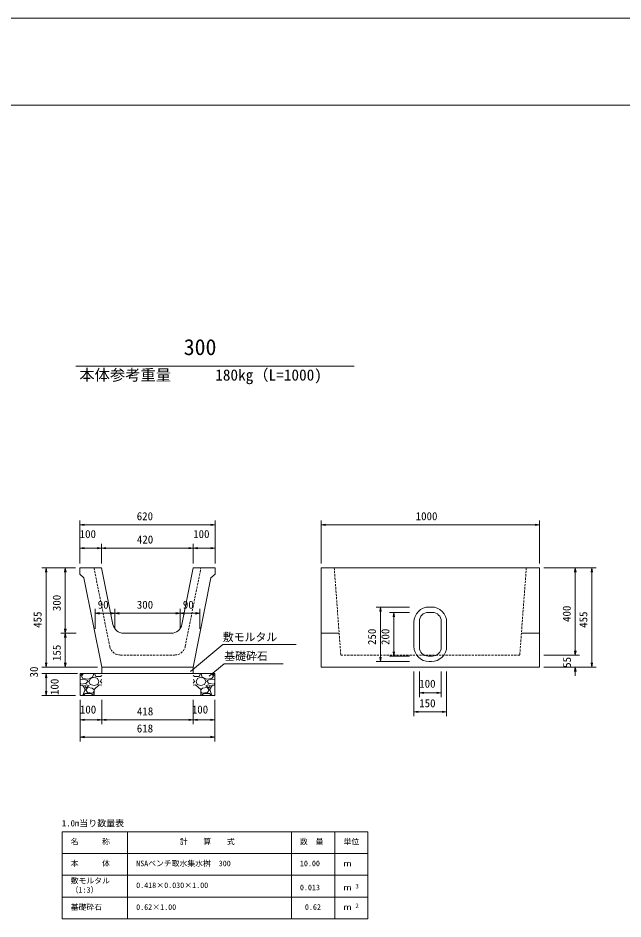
# Model space of a CAD drawing. Units: millimetres on the paper. Extents: x 0 to 841, y 0 to 594.
# Drawn here: x 350.7 to 489.3, y 388 to 594.4 of the extents above; entities that cross this region are included whole.
import ezdxf
from ezdxf.enums import TextEntityAlignment as Align

# ---------------------------------------------------------------- set-up
doc = ezdxf.new("R2010")
doc.units = ezdxf.units.MM
doc.linetypes.add('USER1', pattern=[0.75, 0.5, -0.25])
doc.linetypes.add('USER2', pattern=[0.375, 0.25, -0.125])
for name, color, linetype, lineweight in [('0_2', 7, 'Continuous', 18), ('D-MTR-FRAM（材料表図枠）', 2, 'Continuous', 18), ('D-STR-DIM（寸法）', 7, 'Continuous', 18), ('D-STR-HTXT（旗揚げ）', 7, 'Continuous', 18), ('D-STR-STRn（構造物）', 7, 'Continuous', 18), ('D-STR-TXT（文字）', 7, 'USER2', 18), ('D-STR（構造物外形線）', 1, 'Continuous', 18), ('D-TTL(外枠）', 2, 'Continuous', 18), ('DEFPOINTS_3', 8, 'Continuous', 18)]:
    doc.layers.add(name, color=color, linetype=linetype, lineweight=lineweight)
doc.layers.add('D-MTR-TXT(文字列）', color=7, linetype='Continuous')
doc.layers.add('D-TTL-TXT（文字）', color=7, linetype='Continuous')
doc.styles.add('ＭＳ ゴシック', font='')
doc.styles.get('ＭＳ ゴシック').set_extended_font_data('MS Gothic')

msp = doc.modelspace()

# ---------------------------------------------------------------- linework, layer by layer
at = {"layer": '0_2'}
for p, q in [((364.889, 478.263), (365.889, 478.43)), ((365.889, 478.096), (364.889, 478.263)), ((364.889, 478.263), (365.889, 478.263)), ((394.889, 478.43), (395.889, 478.263)), ((395.889, 478.263), (394.889, 478.096)), ((395.889, 478.263), (394.889, 478.263)), ((420.17, 478.263), (421.17, 478.43)), ((421.17, 478.096), (420.17, 478.263)), ((420.17, 478.263), (421.17, 478.263)), ((469.17, 478.43), (470.17, 478.263)), ((470.17, 478.263), (469.17, 478.096)), ((470.17, 478.263), (469.17, 478.263)), ((364.889, 472.921), (365.889, 473.087)), ((365.889, 472.754), (364.889, 472.921)), ((364.889, 472.921), (365.889, 472.921)), ((368.889, 473.087), (369.889, 472.921)), ((369.889, 472.921), (368.889, 472.754)), ((369.889, 472.921), (368.889, 472.921)), ((369.889, 472.921), (370.889, 473.087)), ((370.889, 472.754), (369.889, 472.921)), ((369.889, 472.921), (370.889, 472.921)), ((389.889, 473.087), (390.889, 472.921)), ((390.889, 472.921), (389.889, 472.754)), ((390.889, 472.921), (389.889, 472.921)), ((390.889, 472.921), (391.889, 473.087)), ((391.889, 472.754), (390.889, 472.921)), ((390.889, 472.921), (391.889, 472.921)), ((394.889, 473.087), (395.889, 472.921)), ((395.889, 472.921), (394.889, 472.754)), ((395.889, 472.921), (394.889, 472.921)), ((357.011, 467.421), (357.178, 468.421)), ((357.178, 468.421), (357.344, 467.421)), ((357.178, 468.421), (357.178, 467.421)), ((361.4, 467.421), (361.567, 468.421)), ((361.567, 468.421), (361.734, 467.421)), ((361.567, 468.421), (361.567, 467.421)), ((478.217, 467.421), (478.384, 468.421)), ((478.384, 468.421), (478.55, 467.421)), ((478.384, 468.421), (478.384, 467.421)), ((482.029, 467.421), (482.196, 468.421)), ((482.196, 468.421), (482.363, 467.421)), ((482.196, 468.421), (482.196, 467.421)), ((433.608, 458.421), (433.775, 459.421)), ((433.775, 459.421), (433.941, 458.421)), ((433.775, 459.421), (433.775, 458.421)), ((368.389, 457.982), (369.389, 458.148)), ((369.389, 457.815), (368.389, 457.982)), ((368.389, 457.982), (369.389, 457.982)), ((371.889, 458.148), (372.889, 457.982)), ((372.889, 457.982), (371.889, 457.815)), ((372.889, 457.982), (371.889, 457.982)), ((372.889, 457.982), (373.889, 458.148)), ((373.889, 457.815), (372.889, 457.982)), ((372.889, 457.982), (373.889, 457.982)), ((386.889, 458.148), (387.889, 457.982)), ((387.889, 457.982), (386.889, 457.815)), ((387.889, 457.982), (386.889, 457.982)), ((387.889, 457.982), (388.889, 458.148)), ((388.889, 457.815), (387.889, 457.982)), ((387.889, 457.982), (388.889, 457.982)), ((391.389, 458.148), (392.389, 457.982)), ((392.389, 457.982), (391.389, 457.815)), ((392.389, 457.982), (391.389, 457.982)), ((436.675, 457.171), (436.842, 458.171)), ((436.842, 458.171), (437.009, 457.171)), ((436.842, 458.171), (436.842, 457.171)), ((361.567, 453.421), (361.4, 454.421)), ((361.734, 454.421), (361.567, 453.421)), ((361.567, 453.421), (361.567, 454.421)), ((361.4, 452.421), (361.567, 453.421)), ((361.567, 453.421), (361.734, 452.421)), ((361.567, 453.421), (361.567, 452.421)), ((433.775, 446.921), (433.608, 447.921)), ((433.941, 447.921), (433.775, 446.921)), ((433.775, 446.921), (433.775, 447.921)), ((436.842, 448.171), (436.675, 449.171)), ((437.009, 449.171), (436.842, 448.171)), ((436.842, 448.171), (436.842, 449.171)), ((478.384, 448.421), (478.217, 449.421)), ((478.384, 448.421), (478.217, 449.421)), ((478.55, 449.421), (478.384, 448.421)), ((478.384, 448.421), (478.384, 449.421)), ((478.55, 449.421), (478.384, 448.421)), ((478.384, 448.421), (478.384, 449.421)), ((357.178, 445.671), (357.011, 446.671)), ((357.178, 445.671), (357.011, 446.671)), ((357.344, 446.671), (357.178, 445.671)), ((357.178, 445.671), (357.178, 446.671)), ((357.344, 446.671), (357.178, 445.671)), ((357.178, 445.671), (357.178, 446.671)), ((361.567, 445.671), (361.4, 446.671)), ((361.734, 446.671), (361.567, 445.671)), ((361.567, 445.671), (361.567, 446.671)), ((482.196, 445.671), (482.029, 446.671)), ((482.363, 446.671), (482.196, 445.671)), ((482.196, 445.671), (482.196, 446.671)), ((357.011, 443.171), (357.178, 444.171)), ((357.011, 443.171), (357.178, 444.171)), ((357.178, 444.171), (357.344, 443.171)), ((357.178, 444.171), (357.178, 443.171)), ((357.178, 444.171), (357.344, 443.171)), ((357.178, 444.171), (357.178, 443.171)), ((478.217, 444.671), (478.384, 445.671)), ((478.384, 445.671), (478.55, 444.671)), ((478.384, 445.671), (478.384, 444.671)), ((357.178, 439.171), (357.011, 440.171)), ((357.344, 440.171), (357.178, 439.171)), ((357.178, 439.171), (357.178, 440.171)), ((442.67, 439.745), (443.67, 439.912)), ((443.67, 439.578), (442.67, 439.745)), ((442.67, 439.745), (443.67, 439.745)), ((446.67, 439.912), (447.67, 439.745)), ((447.67, 439.745), (446.67, 439.578)), ((447.67, 439.745), (446.67, 439.745)), ((441.42, 435.413), (442.42, 435.58)), ((447.92, 435.58), (448.92, 435.413)), ((364.939, 433.559), (365.939, 433.726)), ((365.939, 433.393), (364.939, 433.559)), ((364.939, 433.559), (365.939, 433.559)), ((368.939, 433.726), (369.939, 433.559)), ((369.939, 433.559), (368.939, 433.393)), ((369.939, 433.559), (368.939, 433.559)), ((369.939, 433.559), (370.939, 433.726)), ((370.939, 433.393), (369.939, 433.559)), ((369.939, 433.559), (370.939, 433.559)), ((389.839, 433.726), (390.839, 433.559)), ((390.839, 433.559), (389.839, 433.393)), ((390.839, 433.559), (389.839, 433.559)), ((390.839, 433.559), (391.839, 433.726)), ((391.839, 433.393), (390.839, 433.559)), ((390.839, 433.559), (391.839, 433.559)), ((394.839, 433.726), (395.839, 433.559)), ((395.839, 433.559), (394.839, 433.393)), ((395.839, 433.559), (394.839, 433.559)), ((442.42, 435.246), (441.42, 435.413)), ((441.42, 435.413), (442.42, 435.413)), ((448.92, 435.413), (447.92, 435.246)), ((448.92, 435.413), (447.92, 435.413)), ((364.939, 429.641), (365.939, 429.808)), ((365.939, 429.475), (364.939, 429.641)), ((364.939, 429.641), (365.939, 429.641)), ((394.839, 429.808), (395.839, 429.641)), ((395.839, 429.641), (394.839, 429.475)), ((395.839, 429.641), (394.839, 429.641))]:
    msp.add_line(p, q, dxfattribs=at)
at = {"layer": 'D-MTR-FRAM（材料表図枠）'}
for p, q in [((360.844, 407.955), (430.844, 407.955)), ((360.844, 387.955), (360.844, 407.955)), ((375.844, 387.955), (375.844, 407.955)), ((413.344, 387.955), (413.344, 407.955)), ((423.344, 391.955), (423.344, 407.955)), ((423.344, 387.955), (423.344, 407.955)), ((430.844, 387.955), (430.844, 407.955)), ((360.844, 402.955), (430.844, 402.955)), ((360.844, 397.955), (430.844, 397.955)), ((360.844, 392.955), (430.844, 392.955)), ((360.844, 387.955), (430.844, 387.955))]:
    msp.add_line(p, q, dxfattribs=at)
at = {"layer": 'D-STR-DIM（寸法）'}
for p, q in [((364.889, 469.421), (364.889, 479.263)), ((395.889, 469.421), (395.889, 479.263)), ((420.17, 469.421), (420.17, 479.263)), ((470.17, 469.421), (470.17, 479.263)), ((394.889, 478.263), (365.889, 478.263)), ((421.17, 478.263), (469.17, 478.263)), ((364.889, 469.421), (364.889, 473.921)), ((368.889, 472.921), (365.889, 472.921)), ((369.889, 469.421), (369.889, 473.921)), ((369.889, 469.421), (369.889, 473.921)), ((389.889, 472.921), (370.889, 472.921)), ((390.889, 469.421), (390.889, 473.921)), ((390.889, 469.421), (390.889, 473.921)), ((391.889, 472.921), (394.889, 472.921)), ((395.889, 469.421), (395.889, 473.921)), ((363.889, 468.421), (356.178, 468.421)), ((357.178, 467.421), (357.178, 446.671)), ((363.889, 468.421), (360.567, 468.421)), ((361.567, 467.421), (361.567, 454.421)), ((471.17, 468.421), (479.384, 468.421)), ((471.17, 468.421), (483.196, 468.421)), ((478.384, 467.421), (478.384, 449.421)), ((482.196, 467.421), (482.196, 446.671)), ((368.389, 454.421), (368.389, 458.982)), ((372.889, 455.421), (372.889, 458.982)), ((372.889, 454.421), (372.889, 458.982)), ((387.889, 455.421), (387.889, 458.982)), ((387.889, 454.421), (387.889, 458.982)), ((392.389, 454.421), (392.389, 458.982)), ((440.42, 459.421), (432.775, 459.421)), ((433.775, 458.421), (433.775, 447.921)), ((369.389, 457.982), (371.889, 457.982)), ((386.889, 457.982), (373.889, 457.982)), ((388.889, 457.982), (391.389, 457.982)), ((440.42, 458.171), (435.842, 458.171)), ((436.842, 457.171), (436.842, 449.171)), ((364.035, 453.421), (360.567, 453.421)), ((364.035, 453.421), (360.567, 453.421)), ((361.567, 452.421), (361.567, 446.671)), ((478.384, 449.421), (478.384, 450.421)), ((440.42, 448.171), (435.842, 448.171)), ((471.17, 448.421), (479.384, 448.421)), ((471.17, 448.421), (479.384, 448.421)), ((357.178, 446.671), (357.178, 447.671)), ((440.42, 446.921), (432.775, 446.921)), ((368.939, 445.671), (356.178, 445.671)), ((368.939, 445.671), (356.178, 445.671)), ((363.939, 444.171), (356.178, 444.171)), ((364.389, 444.171), (356.178, 444.171)), ((368.939, 445.671), (360.567, 445.671)), ((441.42, 444.671), (441.42, 434.413)), ((442.67, 444.671), (442.67, 438.745)), ((447.67, 444.671), (447.67, 438.745)), ((448.92, 444.671), (448.92, 434.413)), ((471.17, 445.671), (479.384, 445.671)), ((471.17, 445.671), (483.196, 445.671)), ((478.384, 444.671), (478.384, 443.671)), ((357.178, 443.171), (357.178, 442.171)), ((357.178, 443.171), (357.178, 440.171)), ((443.67, 439.745), (446.67, 439.745)), ((363.939, 439.171), (356.178, 439.171)), ((364.939, 438.171), (364.939, 428.641)), ((364.939, 438.171), (364.939, 432.559)), ((369.939, 438.171), (369.939, 432.559)), ((369.939, 438.171), (369.939, 432.559)), ((390.839, 438.171), (390.839, 432.559)), ((390.839, 438.171), (390.839, 432.559)), ((395.839, 438.171), (395.839, 432.559)), ((395.839, 438.171), (395.839, 428.641)), ((368.939, 433.559), (365.939, 433.559)), ((389.839, 433.559), (370.939, 433.559)), ((391.839, 433.559), (394.839, 433.559)), ((442.42, 435.413), (447.92, 435.413)), ((394.839, 429.641), (365.939, 429.641))]:
    msp.add_line(p, q, dxfattribs=at)
at = {"layer": 'D-STR-HTXT（旗揚げ）'}
for p, q in [((363.952, 514.591), (427.736, 514.591)), ((390.283, 444.636), (397.626, 450.805)), ((414.482, 450.805), (397.626, 450.805)), ((394.523, 443.558), (397.962, 446.441)), ((411.436, 446.441), (397.962, 446.441))]:
    msp.add_line(p, q, dxfattribs=at)
at = {"layer": 'D-STR-STRn（構造物）', "linetype": 'USER1'}
for p, q in [((368.139, 468.421), (371.737, 450.43)), ((389.041, 450.43), (392.639, 468.421)), ((423.17, 468.421), (424.67, 448.421)), ((467.17, 468.421), (465.67, 448.421)), ((374.188, 448.421), (386.589, 448.421)), ((424.67, 448.421), (465.67, 448.421))]:
    msp.add_line(p, q, dxfattribs=at)
at = {"layer": 'D-STR-STRn（構造物）'}
for p, q in [((369.939, 444.171), (364.939, 444.171)), ((364.939, 444.171), (364.939, 439.171)), ((364.939, 443.736), (365.502, 444.171)), ((365.248, 443.619), (365.744, 444.171)), ((368.099, 444.168), (367.899, 443.468)), ((368.27, 444.171), (368.539, 443.53)), ((369.939, 445.671), (369.939, 444.171)), ((390.839, 444.171), (369.939, 444.171)), ((390.839, 445.671), (390.839, 444.171)), ((390.839, 444.171), (395.839, 444.171)), ((392.508, 444.171), (392.238, 443.53)), ((392.678, 444.168), (392.878, 443.468)), ((395.53, 443.619), (395.033, 444.171)), ((395.839, 443.736), (395.276, 444.171)), ((395.839, 444.171), (395.839, 439.171)), ((365.702, 442.863), (364.939, 442.782)), ((365.146, 441.785), (364.939, 442.011)), ((366.294, 441.871), (365.144, 441.771)), ((365.607, 443.016), (365.257, 443.616)), ((366.844, 442.929), (365.594, 443.029)), ((366.696, 442.621), (365.696, 442.871)), ((366.748, 442.369), (366.298, 441.869)), ((366.748, 442.365), (366.698, 442.615)), ((367.9, 443.465), (366.85, 442.915)), ((366.993, 442.37), (367.293, 441.67)), ((367.046, 442.368), (367.346, 443.068)), ((367.348, 443.068), (368.148, 443.318)), ((368.146, 443.318), (368.946, 443.018)), ((368.545, 443.516), (369.595, 443.466)), ((368.948, 443.017), (369.248, 442.367)), ((368.996, 441.671), (369.246, 442.371)), ((369.596, 442.37), (369.746, 442.77)), ((369.939, 442.011), (369.596, 442.385)), ((369.598, 443.472), (369.939, 443.736)), ((369.939, 442.782), (369.752, 442.763)), ((391.18, 443.472), (390.839, 443.736)), ((390.839, 442.782), (391.026, 442.763)), ((390.839, 442.011), (391.182, 442.385)), ((391.181, 442.37), (391.031, 442.77)), ((392.233, 443.516), (391.183, 443.466)), ((391.829, 443.017), (391.529, 442.367)), ((391.782, 441.671), (391.532, 442.371)), ((392.632, 443.318), (391.832, 443.018)), ((393.43, 443.068), (392.63, 443.318)), ((392.878, 443.465), (393.928, 442.915)), ((393.731, 442.368), (393.431, 443.068)), ((393.785, 442.37), (393.485, 441.67)), ((393.933, 442.929), (395.183, 443.029)), ((394.03, 442.365), (394.08, 442.615)), ((394.03, 442.369), (394.48, 441.869)), ((394.082, 442.621), (395.082, 442.871)), ((394.484, 441.871), (395.634, 441.771)), ((395.076, 442.863), (395.839, 442.782)), ((395.17, 443.016), (395.52, 443.616)), ((395.632, 441.785), (395.839, 442.011)), ((365.549, 441.463), (364.939, 441.514)), ((366.109, 440.571), (365.559, 441.471)), ((365.698, 439.317), (366.098, 440.567)), ((366.046, 441.418), (366.246, 440.918)), ((366.397, 441.566), (366.047, 441.416)), ((366.246, 440.92), (366.996, 441.37)), ((366.246, 440.47), (366.646, 439.87)), ((366.747, 440.968), (366.247, 440.468)), ((366.999, 441.369), (366.399, 441.569)), ((366.649, 439.866), (367.899, 439.716)), ((367.753, 440.821), (366.753, 440.971)), ((367.294, 441.665), (368.144, 441.415)), ((367.446, 439.63), (368.096, 439.18)), ((368.158, 440.458), (367.758, 440.808)), ((367.899, 439.719), (368.149, 440.169)), ((368.195, 440.521), (368.145, 439.471)), ((368.148, 440.169), (368.148, 440.469)), ((368.15, 441.415), (369, 441.665)), ((369.349, 441.568), (368.199, 440.518)), ((369.939, 441.514), (369.349, 441.563)), ((390.839, 441.514), (391.429, 441.563)), ((391.429, 441.568), (392.579, 440.518)), ((392.627, 441.415), (391.777, 441.665)), ((392.582, 440.521), (392.632, 439.471)), ((392.62, 440.458), (393.02, 440.808)), ((392.879, 439.719), (392.629, 440.169)), ((392.63, 440.169), (392.63, 440.469)), ((393.484, 441.665), (392.634, 441.415)), ((393.332, 439.63), (392.682, 439.18)), ((394.129, 439.866), (392.879, 439.716)), ((393.024, 440.821), (394.024, 440.971)), ((393.778, 441.369), (394.378, 441.569)), ((394.532, 440.92), (393.782, 441.37)), ((394.03, 440.968), (394.53, 440.468)), ((394.532, 440.47), (394.132, 439.87)), ((394.381, 441.566), (394.731, 441.416)), ((394.732, 441.418), (394.532, 440.918)), ((394.669, 440.571), (395.219, 441.471)), ((395.08, 439.317), (394.68, 440.567)), ((395.229, 441.463), (395.839, 441.514)), ((364.939, 439.171), (395.839, 439.171)), ((365.502, 439.171), (365.698, 439.322)), ((365.744, 439.171), (366.148, 439.619)), ((366.148, 439.619), (367.448, 439.619)), ((368.139, 439.48), (368.27, 439.171)), ((392.638, 439.48), (392.508, 439.171)), ((394.63, 439.619), (393.33, 439.619)), ((395.033, 439.171), (394.63, 439.619)), ((395.276, 439.171), (395.08, 439.322))]:
    msp.add_line(p, q, dxfattribs=at)
at = {"layer": 'D-STR-STRn（構造物）', "linetype": 'USER1'}
for centre, start, end in [((374.188, 450.921), 191.30993, 270), ((386.589, 450.921), 270, 348.69007)]:
    msp.add_arc(centre, 2.5, start, end, dxfattribs=at)
at = {"layer": 'D-STR（構造物外形線）'}
for p, q in [((364.889, 468.421), (364.889, 466.921)), ((364.889, 468.421), (369.889, 468.421)), ((364.889, 466.921), (365.85, 466.114)), ((369.889, 468.421), (372.487, 455.43)), ((388.291, 455.43), (390.889, 468.421)), ((390.889, 468.421), (395.889, 468.421)), ((395.889, 466.921), (394.927, 466.114)), ((395.889, 468.421), (395.889, 466.921)), ((420.17, 468.421), (470.17, 468.421)), ((420.17, 468.421), (420.17, 445.671)), ((470.17, 445.671), (470.17, 468.421)), ((365.85, 466.114), (369.939, 445.671)), ((390.839, 445.671), (394.927, 466.114)), ((444.92, 459.421), (445.42, 459.421)), ((442.67, 456.171), (442.67, 450.171)), ((444.67, 458.171), (445.67, 458.171)), ((447.67, 456.171), (447.67, 450.171)), ((441.42, 455.921), (441.42, 450.421)), ((448.92, 455.921), (448.92, 450.421)), ((374.938, 453.421), (385.839, 453.421)), ((420.17, 453.421), (424.295, 453.421)), ((466.045, 453.421), (470.17, 453.421)), ((444.67, 448.171), (445.67, 448.171)), ((444.92, 446.921), (445.42, 446.921)), ((369.939, 445.671), (390.839, 445.671)), ((420.17, 445.671), (470.17, 445.671))]:
    msp.add_line(p, q, dxfattribs=at)
for centre, radius, start, end in [((444.92, 455.921), 3.5, 90, 180), ((445.42, 455.921), 3.5, 360, 90), ((444.67, 456.171), 2, 90, 180), ((445.67, 456.171), 2, 0, 90), ((374.938, 455.921), 2.5, 191.30993, 270), ((385.839, 455.921), 2.5, 270, 348.69007), ((444.92, 450.421), 3.5, 180, 270), ((444.67, 450.171), 2, 180, 270), ((445.42, 450.421), 3.5, 270, 0), ((445.67, 450.171), 2, 270, 0)]:
    msp.add_arc(centre, radius, start, end, dxfattribs=at)
at = {"layer": 'D-TTL(外枠）'}
msp.add_line((23.404, 574.352), (818.404, 574.352), dxfattribs=at)
at = {"layer": 'DEFPOINTS_3'}
msp.add_line((0.404, 594.352), (841.404, 594.352), dxfattribs=at)

# ---------------------------------------------------------------- texts
at = {"layer": 'D-MTR-TXT(文字列）', "style": 'ＭＳ ゴシック'}
for s, height, p in [('本体参考重量', 2.566, (364.783, 510.524)), ('180kg（L=1000)', 2.566, (395.903, 510.524)), ('名\u3000\u3000\u3000称', 1.283, (362.805, 404.657)), ('計\u3000\u3000算\u3000\u3000式', 1.283, (387.809, 404.657)), ('数\u3000量', 1.283, (415.305, 404.657)), ('単位', 1.283, (425.305, 404.657)), ('本\u3000\u3000\u3000体', 1.283, (362.805, 399.657)), ('NSAベンチ取水集水桝\u3000300', 1.283, (377.805, 399.657)), ('10.00', 1.283, (415.319, 399.657)), ('ｍ', 1.283, (425.305, 399.657)), ('敷モルタル', 1.283, (362.805, 395.707)), ('0.418×0.030×1.00', 1.283, (377.805, 394.657)), ('（1:3）', 1.283, (362.805, 393.596)), ('0.013', 1.283, (415.319, 394.157)), ('ｍ', 1.283, (425.305, 394.157)), ('3', 1.026, (428.007, 394.659)), ('基礎砕石', 1.283, (362.805, 389.657)), ('0.62×1.00', 1.283, (377.805, 389.657)), ('0.62', 1.283, (416.456, 389.657)), ('ｍ', 1.283, (425.305, 389.657)), ('2', 1.026, (428.007, 390.159))]:
    msp.add_text(s, height=height, dxfattribs=at).set_placement(p, align=Align.BOTTOM_LEFT)
at = {"layer": 'D-STR-DIM（寸法）', "style": 'ＭＳ ゴシック'}
for s, p in [('620', (377.927, 478.763)), ('1000', (441.826, 478.763)), ('100', (364.857, 474.671)), ('100', (390.857, 474.671)), ('420', (377.965, 473.421)), ('90', (368.995, 458.482)), ('300', (377.946, 458.482)), ('90', (388.495, 458.482)), ('100', (442.638, 440.39)), ('150', (442.638, 435.913)), ('100', (364.907, 434.473)), ('418', (377.984, 434.059)), ('100', (390.547, 434.473)), ('618', (377.946, 430.141))]:
    msp.add_text(s, height=1.833, dxfattribs=at).set_placement(p, align=Align.BOTTOM_LEFT)
for s, p in [('300', (361.067, 458.478)), ('455', (356.678, 454.653)), ('400', (477.884, 455.997)), ('455', (481.696, 454.653)), ('250', (433.275, 450.721)), ('200', (436.342, 450.721)), ('155', (361.067, 447.046)), ('55', (477.946, 445.492)), ('30', (355.849, 443.29)), ('100', (360.572, 439.262))]:
    msp.add_text(s, height=1.833, rotation=90, dxfattribs=at).set_placement(p, align=Align.BOTTOM_LEFT)
at = {"layer": 'D-STR-TXT（文字）', "style": 'ＭＳ ゴシック'}
for s, height, p in [('敷モルタル', 1.833, (397.626, 451.058)), ('基礎砕石', 1.833, (397.962, 446.694)), ('1.0m当り数量表', 1.466, (360.789, 408.718))]:
    msp.add_text(s, height=height, dxfattribs=at).set_placement(p, align=Align.BOTTOM_LEFT)
at = {"layer": 'D-TTL-TXT（文字）', "style": 'ＭＳ ゴシック'}
msp.add_text('300', height=3.666, dxfattribs=at).set_placement((388.7, 516.039), align=Align.BOTTOM_LEFT)

doc.saveas('drawing.dxf')
